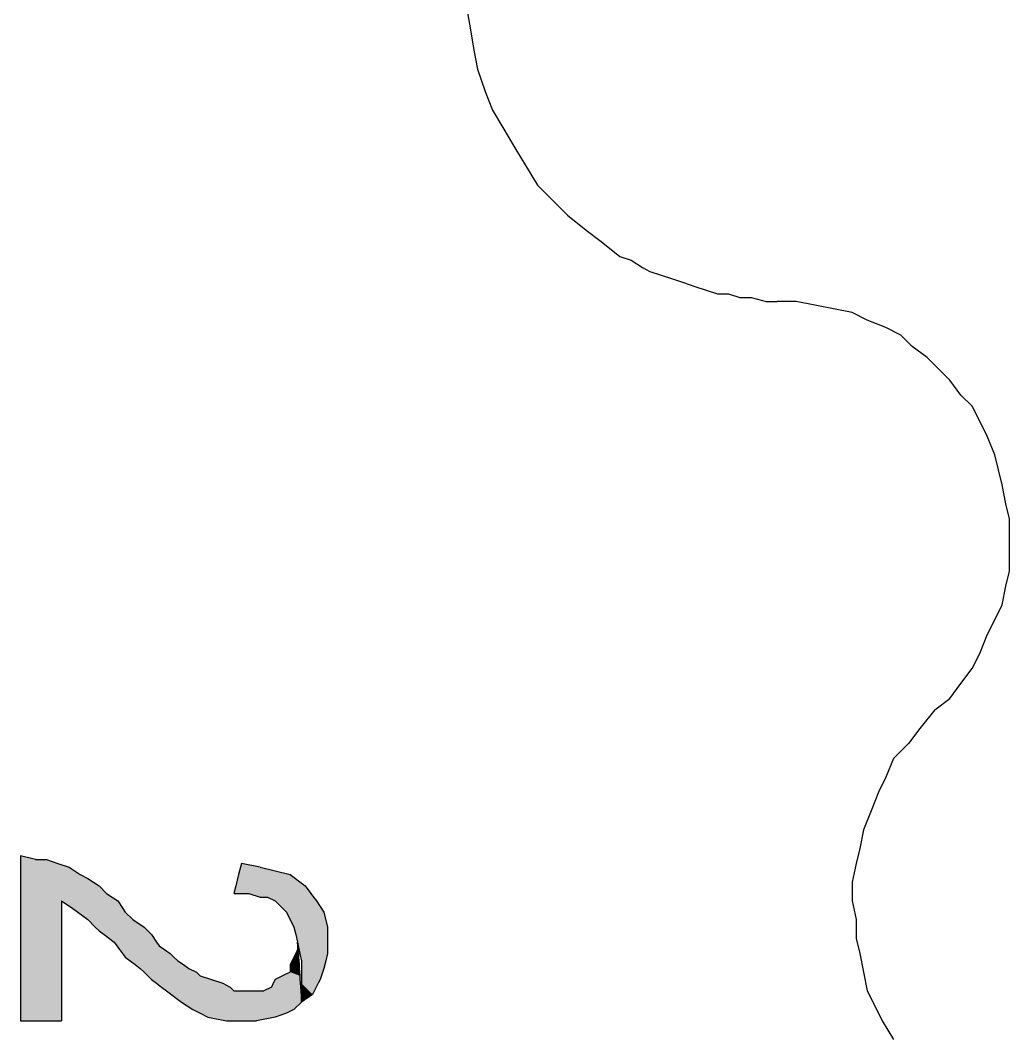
# Model space of a CAD drawing. Extents: x -1063 to 1100, y -467 to 441.
# Drawn here: x 995.8 to 1039.8, y -237.33 to -192.08 of the extents above; entities that cross this region are included whole.
import ezdxf

# ---------------------------------------------------------------- set-up
doc = ezdxf.new("R2010")
doc.units = 0
doc.layers.add('H', color=7, linetype='CONTINUOUS')
doc.layers.add('P', color=250, linetype='CONTINUOUS')

# ---------------------------------------------------------------- blocks, each defined once
blk = doc.blocks.new('*U446')
at = {"layer": 'H', "color": 0, "linetype": 'CONTINUOUS'}
for p, q in [((995.798, -229.251), (995.798, -229.417)), ((996.465, -229.417), (995.798, -229.251)), ((995.798, -229.417), (995.798, -229.584)), ((996.465, -229.417), (996.965, -229.417)), ((996.965, -229.417), (997.465, -229.584)), ((995.798, -229.584), (995.798, -229.751)), ((995.798, -229.751), (995.798, -230.084)), ((997.465, -229.584), (997.965, -229.751)), ((997.965, -229.751), (998.465, -230.084)), ((995.798, -230.084), (995.798, -230.251)), ((995.798, -230.251), (995.798, -230.584)), ((998.465, -230.084), (998.798, -230.251)), ((998.798, -230.251), (999.298, -230.584)), ((995.798, -230.584), (995.798, -230.917)), ((999.298, -230.584), (999.632, -230.917)), ((995.798, -230.917), (995.798, -231.251)), ((999.632, -230.917), (1000.132, -231.251)), ((995.798, -231.251), (995.798, -231.584)), ((995.798, -231.584), (995.798, -231.751)), ((997.632, -231.251), (997.632, -231.584)), ((997.632, -231.251), (998.132, -231.584)), ((997.632, -231.584), (997.632, -231.751)), ((998.132, -231.584), (998.354, -231.751)), ((1000.132, -231.251), (1000.354, -231.584)), ((1000.354, -231.584), (1000.465, -231.751)), ((995.798, -231.751), (995.798, -232.084)), ((995.798, -232.084), (995.798, -232.417)), ((997.632, -231.751), (997.632, -232.084)), ((997.632, -232.084), (997.632, -232.417)), ((998.354, -231.751), (998.798, -232.084)), ((998.798, -232.084), (999.132, -232.417)), ((1000.465, -231.751), (1000.798, -232.084)), ((1000.798, -232.084), (1001.298, -232.417)), ((995.798, -232.417), (995.798, -232.584)), ((995.798, -232.584), (995.798, -232.751)), ((997.632, -232.417), (997.632, -232.584)), ((997.632, -232.584), (997.632, -232.751)), ((999.132, -232.417), (999.298, -232.584)), ((999.298, -232.584), (999.521, -232.751)), ((1001.298, -232.417), (1001.465, -232.584)), ((1001.465, -232.584), (1001.632, -232.751)), ((995.798, -232.751), (995.798, -233.084)), ((997.632, -232.751), (997.632, -233.084)), ((999.521, -232.751), (999.965, -233.084)), ((1001.632, -232.751), (1001.854, -233.084)), ((995.798, -233.084), (995.798, -233.251)), ((995.798, -233.251), (995.798, -233.417)), ((995.798, -233.417), (995.798, -233.584)), ((997.632, -233.084), (997.632, -233.251)), ((997.632, -233.251), (997.632, -233.417)), ((997.632, -233.417), (997.632, -233.584)), ((999.965, -233.084), (1000.09, -233.251)), ((1000.09, -233.251), (1000.215, -233.417)), ((1000.215, -233.417), (1000.34, -233.584)), ((1001.854, -233.084), (1001.965, -233.251)), ((1001.965, -233.251), (1002.215, -233.417)), ((1002.215, -233.417), (1002.465, -233.584)), ((1008.132, -233.417), (1008.048, -233.584)), ((1008.132, -233.084), (1008.132, -233.251)), ((1008.142, -233.251), (1008.132, -233.084)), ((1008.132, -233.251), (1008.132, -233.417)), ((1008.142, -233.251), (1008.153, -233.417)), ((1008.153, -233.417), (1008.163, -233.584)), ((995.798, -233.584), (995.798, -233.751)), ((995.798, -233.751), (995.798, -233.917)), ((995.798, -233.917), (995.798, -234.084)), ((997.632, -233.584), (997.632, -233.751)), ((997.632, -233.751), (997.632, -233.917)), ((997.632, -233.917), (997.632, -234.084)), ((1000.34, -233.584), (1000.465, -233.751)), ((1000.465, -233.751), (1000.687, -233.917)), ((1000.687, -233.917), (1000.909, -234.084)), ((1002.465, -233.584), (1002.632, -233.751)), ((1002.632, -233.751), (1002.798, -233.917)), ((1002.798, -233.917), (1003.048, -234.084)), ((1007.882, -233.917), (1007.798, -234.084)), ((1007.965, -233.751), (1007.882, -233.917)), ((1008.048, -233.584), (1007.965, -233.751)), ((1008.163, -233.584), (1008.173, -233.751)), ((1008.173, -233.751), (1008.184, -233.917)), ((1008.184, -233.917), (1008.194, -234.084)), ((995.798, -234.084), (995.798, -234.251)), ((995.798, -234.251), (995.798, -234.417)), ((997.632, -234.084), (997.632, -234.251)), ((997.632, -234.251), (997.632, -234.417)), ((1000.909, -234.084), (1001.132, -234.251)), ((1001.132, -234.251), (1001.298, -234.417)), ((1003.048, -234.084), (1003.298, -234.251)), ((1003.298, -234.251), (1003.632, -234.417)), ((1007.798, -234.084), (1007.798, -234.251)), ((1007.798, -234.251), (1007.798, -234.417)), ((1008.194, -234.084), (1008.205, -234.251)), ((1008.205, -234.251), (1008.215, -234.417)), ((995.798, -234.417), (995.798, -234.584)), ((995.798, -234.584), (995.798, -234.751)), ((995.798, -234.751), (995.798, -234.917)), ((997.632, -234.417), (997.632, -234.584)), ((997.632, -234.584), (997.632, -234.751)), ((997.632, -234.751), (997.632, -234.917)), ((1001.298, -234.417), (1001.465, -234.584)), ((1001.465, -234.584), (1001.632, -234.751)), ((1001.632, -234.751), (1001.854, -234.917)), ((1003.632, -234.417), (1003.798, -234.584)), ((1003.798, -234.584), (1004.298, -234.751)), ((1004.298, -234.751), (1004.798, -234.917)), ((1007.132, -234.751), (1007.048, -234.917)), ((1007.465, -234.584), (1007.132, -234.751)), ((1007.798, -234.417), (1007.465, -234.584)), ((1008.215, -234.417), (1008.225, -234.584)), ((1008.225, -234.584), (1008.236, -234.751)), ((1008.236, -234.751), (1008.246, -234.917)), ((995.798, -234.917), (995.798, -235.084)), ((995.798, -235.084), (995.798, -235.251)), ((995.798, -235.251), (995.798, -235.751)), ((997.632, -234.917), (997.632, -235.084)), ((997.632, -235.084), (997.632, -235.251)), ((997.632, -235.251), (997.632, -235.751)), ((1001.854, -234.917), (1002.076, -235.084)), ((1002.076, -235.084), (1002.298, -235.251)), ((1002.298, -235.251), (1002.965, -235.751)), ((1004.798, -234.917), (1005.132, -235.084)), ((1005.132, -235.084), (1005.298, -235.251)), ((1005.298, -235.251), (1005.798, -235.251)), ((1005.798, -235.251), (1006.632, -235.251)), ((1006.965, -235.084), (1006.632, -235.251)), ((1007.048, -234.917), (1006.965, -235.084)), ((1008.246, -234.917), (1008.257, -235.084)), ((1008.257, -235.084), (1008.267, -235.251)), ((1008.267, -235.251), (1008.298, -235.751)), ((995.798, -235.751), (995.798, -236.084)), ((997.632, -235.751), (997.632, -236.084)), ((1002.965, -235.751), (1003.465, -236.084)), ((1008.298, -235.751), (1007.965, -236.084)), ((995.798, -236.084), (995.798, -236.251)), ((997.632, -236.084), (997.632, -236.251)), ((1003.465, -236.084), (1003.798, -236.251)), ((1007.965, -236.084), (1007.632, -236.251)), ((995.798, -236.251), (995.798, -236.417)), ((995.798, -236.417), (995.798, -236.584)), ((995.798, -236.584), (997.632, -236.584)), ((997.632, -236.251), (997.632, -236.417)), ((997.632, -236.417), (997.632, -236.584)), ((1003.798, -236.251), (1004.132, -236.417)), ((1004.132, -236.417), (1004.965, -236.584)), ((1004.965, -236.584), (1005.632, -236.584)), ((1005.632, -236.584), (1006.298, -236.584)), ((1007.132, -236.417), (1006.298, -236.584)), ((1007.632, -236.251), (1007.132, -236.417))]:
    blk.add_line(p, q, dxfattribs=at)
for points in [[(995.798, -229.251), (995.798, -229.417), (996.465, -229.417)], [(995.798, -229.417), (995.798, -229.584), (997.465, -229.584)], [(996.465, -229.417), (996.465, -229.417), (996.965, -229.417)], [(995.798, -229.584), (995.798, -229.751), (997.965, -229.751)], [(995.798, -229.751), (995.798, -230.084), (998.465, -230.084)], [(995.798, -230.084), (995.798, -230.251), (998.798, -230.251)], [(995.798, -230.251), (995.798, -230.584), (999.298, -230.584)], [(995.798, -230.584), (995.798, -230.917), (999.632, -230.917)], [(995.798, -230.917), (995.798, -231.251), (1000.132, -231.251)], [(995.798, -231.251), (995.798, -231.584), (997.632, -231.584)], [(995.798, -231.584), (995.798, -231.751), (997.632, -231.751)], [(997.632, -231.251), (998.132, -231.584), (1000.354, -231.584)], [(998.132, -231.584), (998.354, -231.751), (1000.465, -231.751)], [(995.798, -231.751), (995.798, -232.084), (997.632, -232.084)], [(995.798, -232.084), (995.798, -232.417), (997.632, -232.417)], [(998.354, -231.751), (998.798, -232.084), (1000.798, -232.084)], [(998.798, -232.084), (999.132, -232.417), (1001.298, -232.417)], [(995.798, -232.417), (995.798, -232.584), (997.632, -232.584)], [(995.798, -232.584), (995.798, -232.751), (997.632, -232.751)], [(999.132, -232.417), (999.298, -232.584), (1001.465, -232.584)], [(999.298, -232.584), (999.521, -232.751), (1001.632, -232.751)], [(995.798, -232.751), (995.798, -233.084), (997.632, -233.084)], [(999.521, -232.751), (999.965, -233.084), (1001.854, -233.084)], [(995.798, -233.084), (995.798, -233.251), (997.632, -233.251)], [(995.798, -233.251), (995.798, -233.417), (997.632, -233.417)], [(995.798, -233.417), (995.798, -233.584), (997.632, -233.584)], [(999.965, -233.084), (1000.09, -233.251), (1001.965, -233.251)], [(1000.09, -233.251), (1000.215, -233.417), (1002.215, -233.417)], [(1000.215, -233.417), (1000.34, -233.584), (1002.465, -233.584)], [(1008.132, -233.417), (1008.048, -233.584), (1008.163, -233.584)], [(1008.132, -233.084), (1008.132, -233.251), (1008.142, -233.251)], [(1008.132, -233.251), (1008.132, -233.417), (1008.153, -233.417)], [(995.798, -233.584), (995.798, -233.751), (997.632, -233.751)], [(995.798, -233.751), (995.798, -233.917), (997.632, -233.917)], [(995.798, -233.917), (995.798, -234.084), (997.632, -234.084)], [(1000.34, -233.584), (1000.465, -233.751), (1002.632, -233.751)], [(1000.465, -233.751), (1000.687, -233.917), (1002.798, -233.917)], [(1000.687, -233.917), (1000.909, -234.084), (1003.048, -234.084)], [(1007.882, -233.917), (1007.798, -234.084), (1008.194, -234.084)], [(1007.965, -233.751), (1007.882, -233.917), (1008.184, -233.917)], [(1008.048, -233.584), (1007.965, -233.751), (1008.173, -233.751)], [(995.798, -234.084), (995.798, -234.251), (997.632, -234.251)], [(995.798, -234.251), (995.798, -234.417), (997.632, -234.417)], [(1000.909, -234.084), (1001.132, -234.251), (1003.298, -234.251)], [(1001.132, -234.251), (1001.298, -234.417), (1003.632, -234.417)], [(1007.798, -234.084), (1007.798, -234.251), (1008.205, -234.251)], [(1007.798, -234.251), (1007.798, -234.417), (1008.215, -234.417)], [(995.798, -234.417), (995.798, -234.584), (997.632, -234.584)], [(995.798, -234.584), (995.798, -234.751), (997.632, -234.751)], [(995.798, -234.751), (995.798, -234.917), (997.632, -234.917)], [(1001.298, -234.417), (1001.465, -234.584), (1003.798, -234.584)], [(1001.465, -234.584), (1001.632, -234.751), (1004.298, -234.751)], [(1001.632, -234.751), (1001.854, -234.917), (1004.798, -234.917)], [(1007.132, -234.751), (1007.048, -234.917), (1008.246, -234.917)], [(1007.465, -234.584), (1007.132, -234.751), (1008.236, -234.751)], [(1007.798, -234.417), (1007.465, -234.584), (1008.225, -234.584)], [(995.798, -234.917), (995.798, -235.084), (997.632, -235.084)], [(995.798, -235.084), (995.798, -235.251), (997.632, -235.251)], [(995.798, -235.251), (995.798, -235.751), (997.632, -235.751)], [(1001.854, -234.917), (1002.076, -235.084), (1005.132, -235.084)], [(1002.076, -235.084), (1002.298, -235.251), (1005.298, -235.251)], [(1002.298, -235.251), (1002.965, -235.751), (1008.298, -235.751)], [(1005.298, -235.251), (1005.298, -235.251), (1005.798, -235.251)], [(1005.798, -235.251), (1005.798, -235.251), (1006.632, -235.251)], [(1006.965, -235.084), (1006.632, -235.251), (1008.267, -235.251)], [(1007.048, -234.917), (1006.965, -235.084), (1008.257, -235.084)], [(995.798, -235.751), (995.798, -236.084), (997.632, -236.084)], [(1002.965, -235.751), (1003.465, -236.084), (1007.965, -236.084)], [(995.798, -236.084), (995.798, -236.251), (997.632, -236.251)], [(1003.465, -236.084), (1003.798, -236.251), (1007.632, -236.251)], [(995.798, -236.251), (995.798, -236.417), (997.632, -236.417)], [(995.798, -236.417), (995.798, -236.584), (997.632, -236.584)], [(995.798, -236.584), (995.798, -236.584), (997.632, -236.584)], [(1003.798, -236.251), (1004.132, -236.417), (1007.132, -236.417)], [(1004.132, -236.417), (1004.965, -236.584), (1006.298, -236.584)], [(1004.965, -236.584), (1004.965, -236.584), (1005.632, -236.584)], [(1005.632, -236.584), (1005.632, -236.584), (1006.298, -236.584)]]:
    blk.add_solid(points, dxfattribs=at)
at = {"layer": 'H', "color": 0, "linetype": 'CONTINUOUS', "extrusion": (0, 0, -1)}
for points in [[(-995.798, -229.417), (-996.965, -229.417), (-997.465, -229.584)], [(-995.798, -229.584), (-997.465, -229.584), (-997.965, -229.751)], [(-995.798, -229.751), (-997.965, -229.751), (-998.465, -230.084)], [(-995.798, -230.084), (-998.465, -230.084), (-998.798, -230.251)], [(-995.798, -230.251), (-998.798, -230.251), (-999.298, -230.584)], [(-995.798, -230.584), (-999.298, -230.584), (-999.632, -230.917)], [(-995.798, -230.917), (-999.632, -230.917), (-1000.132, -231.251)], [(-995.798, -231.251), (-997.632, -231.251), (-997.632, -231.584)], [(-995.798, -231.584), (-997.632, -231.584), (-997.632, -231.751)], [(-997.632, -231.251), (-1000.132, -231.251), (-1000.354, -231.584)], [(-998.132, -231.584), (-1000.354, -231.584), (-1000.465, -231.751)], [(-995.798, -231.751), (-997.632, -231.751), (-997.632, -232.084)], [(-995.798, -232.084), (-997.632, -232.084), (-997.632, -232.417)], [(-998.354, -231.751), (-1000.465, -231.751), (-1000.798, -232.084)], [(-998.798, -232.084), (-1000.798, -232.084), (-1001.298, -232.417)], [(-995.798, -232.417), (-997.632, -232.417), (-997.632, -232.584)], [(-995.798, -232.584), (-997.632, -232.584), (-997.632, -232.751)], [(-999.132, -232.417), (-1001.298, -232.417), (-1001.465, -232.584)], [(-999.298, -232.584), (-1001.465, -232.584), (-1001.632, -232.751)], [(-995.798, -232.751), (-997.632, -232.751), (-997.632, -233.084)], [(-999.521, -232.751), (-1001.632, -232.751), (-1001.854, -233.084)], [(-995.798, -233.084), (-997.632, -233.084), (-997.632, -233.251)], [(-995.798, -233.251), (-997.632, -233.251), (-997.632, -233.417)], [(-995.798, -233.417), (-997.632, -233.417), (-997.632, -233.584)], [(-999.965, -233.084), (-1001.854, -233.084), (-1001.965, -233.251)], [(-1000.09, -233.251), (-1001.965, -233.251), (-1002.215, -233.417)], [(-1000.215, -233.417), (-1002.215, -233.417), (-1002.465, -233.584)], [(-1008.132, -233.251), (-1008.142, -233.251), (-1008.153, -233.417)], [(-1008.132, -233.417), (-1008.153, -233.417), (-1008.163, -233.584)], [(-995.798, -233.584), (-997.632, -233.584), (-997.632, -233.751)], [(-995.798, -233.751), (-997.632, -233.751), (-997.632, -233.917)], [(-995.798, -233.917), (-997.632, -233.917), (-997.632, -234.084)], [(-1000.34, -233.584), (-1002.465, -233.584), (-1002.632, -233.751)], [(-1000.465, -233.751), (-1002.632, -233.751), (-1002.798, -233.917)], [(-1000.687, -233.917), (-1002.798, -233.917), (-1003.048, -234.084)], [(-1007.882, -233.917), (-1008.184, -233.917), (-1008.194, -234.084)], [(-1007.965, -233.751), (-1008.173, -233.751), (-1008.184, -233.917)], [(-1008.048, -233.584), (-1008.163, -233.584), (-1008.173, -233.751)], [(-995.798, -234.084), (-997.632, -234.084), (-997.632, -234.251)], [(-995.798, -234.251), (-997.632, -234.251), (-997.632, -234.417)], [(-1000.909, -234.084), (-1003.048, -234.084), (-1003.298, -234.251)], [(-1001.132, -234.251), (-1003.298, -234.251), (-1003.632, -234.417)], [(-1007.798, -234.084), (-1008.194, -234.084), (-1008.205, -234.251)], [(-1007.798, -234.251), (-1008.205, -234.251), (-1008.215, -234.417)], [(-995.798, -234.417), (-997.632, -234.417), (-997.632, -234.584)], [(-995.798, -234.584), (-997.632, -234.584), (-997.632, -234.751)], [(-995.798, -234.751), (-997.632, -234.751), (-997.632, -234.917)], [(-1001.298, -234.417), (-1003.632, -234.417), (-1003.798, -234.584)], [(-1001.465, -234.584), (-1003.798, -234.584), (-1004.298, -234.751)], [(-1001.632, -234.751), (-1004.298, -234.751), (-1004.798, -234.917)], [(-1007.132, -234.751), (-1008.236, -234.751), (-1008.246, -234.917)], [(-1007.465, -234.584), (-1008.225, -234.584), (-1008.236, -234.751)], [(-1007.798, -234.417), (-1008.215, -234.417), (-1008.225, -234.584)], [(-995.798, -234.917), (-997.632, -234.917), (-997.632, -235.084)], [(-995.798, -235.084), (-997.632, -235.084), (-997.632, -235.251)], [(-995.798, -235.251), (-997.632, -235.251), (-997.632, -235.751)], [(-1001.854, -234.917), (-1004.798, -234.917), (-1005.132, -235.084)], [(-1002.076, -235.084), (-1005.132, -235.084), (-1005.298, -235.251)], [(-1002.298, -235.251), (-1008.267, -235.251), (-1008.298, -235.751)], [(-1006.965, -235.084), (-1008.257, -235.084), (-1008.267, -235.251)], [(-1007.048, -234.917), (-1008.246, -234.917), (-1008.257, -235.084)], [(-995.798, -235.751), (-997.632, -235.751), (-997.632, -236.084)], [(-1002.965, -235.751), (-1008.298, -235.751), (-1007.965, -236.084)], [(-995.798, -236.084), (-997.632, -236.084), (-997.632, -236.251)], [(-1003.465, -236.084), (-1007.965, -236.084), (-1007.632, -236.251)], [(-995.798, -236.251), (-997.632, -236.251), (-997.632, -236.417)], [(-995.798, -236.417), (-997.632, -236.417), (-997.632, -236.584)], [(-1003.798, -236.251), (-1007.632, -236.251), (-1007.132, -236.417)], [(-1004.132, -236.417), (-1007.132, -236.417), (-1006.298, -236.584)]]:
    blk.add_solid(points, dxfattribs=at)
blk = doc.blocks.new('*U447')
at = {"layer": 'H', "color": 0, "linetype": 'CONTINUOUS'}
for p, q in [((1005.59, -229.751), (1005.548, -229.917)), ((1005.632, -229.584), (1005.59, -229.751)), ((1006.465, -229.751), (1005.632, -229.584)), ((1006.465, -229.751), (1007.132, -229.917)), ((1005.507, -230.084), (1005.382, -230.584)), ((1005.548, -229.917), (1005.507, -230.084)), ((1007.132, -229.917), (1007.798, -230.084)), ((1007.798, -230.084), (1008.465, -230.584)), ((1005.382, -230.584), (1005.298, -230.917)), ((1008.465, -230.584), (1008.715, -230.917)), ((1005.298, -230.917), (1005.965, -230.917)), ((1005.965, -230.917), (1006.465, -231.084)), ((1006.465, -231.084), (1006.798, -231.084)), ((1006.798, -231.084), (1007.132, -231.251)), ((1008.715, -230.917), (1008.84, -231.084)), ((1008.84, -231.084), (1008.965, -231.251)), ((1007.132, -231.251), (1007.632, -231.751)), ((1008.965, -231.251), (1009.298, -231.751)), ((1007.632, -231.751), (1007.965, -232.417)), ((1009.298, -231.751), (1009.465, -232.417)), ((1007.965, -232.417), (1008.048, -232.751)), ((1009.465, -232.417), (1009.465, -232.751)), ((1008.048, -232.751), (1008.132, -233.084)), ((1009.465, -232.751), (1009.465, -233.084)), ((1008.132, -233.084), (1008.232, -233.584)), ((1009.465, -233.084), (1009.465, -233.584)), ((1008.232, -233.584), (1008.298, -233.917)), ((1008.298, -233.917), (1008.298, -234.251)), ((1009.382, -233.917), (1009.298, -234.251)), ((1009.465, -233.584), (1009.382, -233.917)), ((1008.298, -234.251), (1008.298, -234.751)), ((1009.298, -234.251), (1009.132, -234.751)), ((1008.298, -234.751), (1008.298, -234.917)), ((1009.132, -234.751), (1009.048, -234.917)), ((1008.298, -234.917), (1008.298, -235.417)), ((1009.048, -234.917), (1008.798, -235.417)), ((1008.798, -235.417), (1008.298, -235.751)), ((1008.298, -235.751), (1008.298, -235.417))]:
    blk.add_line(p, q, dxfattribs=at)
for points in [[(1005.59, -229.751), (1005.548, -229.917), (1007.132, -229.917)], [(1005.632, -229.584), (1005.59, -229.751), (1006.465, -229.751)], [(1005.507, -230.084), (1005.382, -230.584), (1008.465, -230.584)], [(1005.548, -229.917), (1005.507, -230.084), (1007.798, -230.084)], [(1005.382, -230.584), (1005.298, -230.917), (1008.715, -230.917)], [(1005.298, -230.917), (1005.298, -230.917), (1005.965, -230.917)], [(1005.965, -230.917), (1006.465, -231.084), (1008.84, -231.084)], [(1006.465, -231.084), (1006.465, -231.084), (1006.798, -231.084)], [(1006.798, -231.084), (1007.132, -231.251), (1008.965, -231.251)], [(1007.132, -231.251), (1007.632, -231.751), (1009.298, -231.751)], [(1007.632, -231.751), (1007.965, -232.417), (1009.465, -232.417)], [(1007.965, -232.417), (1008.048, -232.751), (1009.465, -232.751)], [(1008.048, -232.751), (1008.132, -233.084), (1009.465, -233.084)], [(1008.132, -233.084), (1008.232, -233.584), (1009.465, -233.584)], [(1008.232, -233.584), (1008.298, -233.917), (1009.382, -233.917)], [(1008.298, -233.917), (1008.298, -234.251), (1009.298, -234.251)], [(1008.298, -234.251), (1008.298, -234.751), (1009.132, -234.751)], [(1008.298, -234.751), (1008.298, -234.917), (1009.048, -234.917)], [(1008.298, -234.917), (1008.298, -235.417), (1008.798, -235.417)]]:
    blk.add_solid(points, dxfattribs=at)
at = {"layer": 'H', "color": 0, "linetype": 'CONTINUOUS', "extrusion": (0, 0, -1)}
for points in [[(-1005.59, -229.751), (-1006.465, -229.751), (-1007.132, -229.917)], [(-1005.507, -230.084), (-1007.798, -230.084), (-1008.465, -230.584)], [(-1005.548, -229.917), (-1007.132, -229.917), (-1007.798, -230.084)], [(-1005.382, -230.584), (-1008.465, -230.584), (-1008.715, -230.917)], [(-1005.965, -230.917), (-1008.715, -230.917), (-1008.84, -231.084)], [(-1006.798, -231.084), (-1008.84, -231.084), (-1008.965, -231.251)], [(-1007.132, -231.251), (-1008.965, -231.251), (-1009.298, -231.751)], [(-1007.632, -231.751), (-1009.298, -231.751), (-1009.465, -232.417)], [(-1007.965, -232.417), (-1009.465, -232.417), (-1009.465, -232.751)], [(-1008.048, -232.751), (-1009.465, -232.751), (-1009.465, -233.084)], [(-1008.132, -233.084), (-1009.465, -233.084), (-1009.465, -233.584)], [(-1008.232, -233.584), (-1009.465, -233.584), (-1009.382, -233.917)], [(-1008.298, -233.917), (-1009.382, -233.917), (-1009.298, -234.251)], [(-1008.298, -234.251), (-1009.298, -234.251), (-1009.132, -234.751)], [(-1008.298, -234.751), (-1009.132, -234.751), (-1009.048, -234.917)], [(-1008.298, -234.917), (-1009.048, -234.917), (-1008.798, -235.417)], [(-1008.298, -235.417), (-1008.798, -235.417), (-1008.298, -235.751)]]:
    blk.add_solid(points, dxfattribs=at)

msp = doc.modelspace()

# ---------------------------------------------------------------- linework, layer by layer
at = {"layer": 'P', "color": 0, "linetype": 'CONTINUOUS'}
for points in [[(1015.632, -191.417), (1015.798, -192.417), (1015.965, -193.417), (1016.132, -194.251), (1016.465, -195.251), (1016.798, -196.084), (1017.298, -196.917), (1017.798, -197.751), (1018.298, -198.584), (1018.798, -199.417), (1019.465, -200.084), (1020.132, -200.751), (1020.965, -201.417), (1021.632, -201.917), (1022.465, -202.584), (1022.965, -202.751), (1023.465, -203.084), (1023.798, -203.251), (1024.298, -203.417), (1024.798, -203.584), (1025.298, -203.751), (1025.798, -203.917), (1026.298, -204.084), (1026.798, -204.251), (1027.298, -204.251), (1027.798, -204.417), (1028.298, -204.417), (1028.965, -204.584), (1029.465, -204.584)], [(1036.465, -222.751), (1037.132, -222.251), (1037.632, -221.584), (1038.132, -220.917), (1038.465, -220.251), (1038.798, -219.417), (1039.132, -218.751), (1039.465, -218.084), (1039.632, -217.251), (1039.798, -216.584), (1039.798, -215.751), (1039.798, -215.084), (1039.798, -214.251), (1039.632, -213.584), (1039.465, -212.751), (1039.298, -212.084), (1039.132, -211.417), (1038.798, -210.584), (1038.465, -209.917), (1038.132, -209.251), (1037.632, -208.751), (1037.132, -208.084), (1036.632, -207.584), (1036.132, -207.084), (1035.465, -206.584), (1034.965, -206.084), (1034.298, -205.751), (1033.465, -205.417), (1032.798, -205.084), (1031.965, -204.917), (1031.132, -204.751), (1030.298, -204.584), (1029.465, -204.584)], [(1036.465, -222.751), (1035.798, -223.584), (1035.298, -224.251), (1034.632, -224.917), (1034.298, -225.751), (1033.965, -226.417), (1033.632, -227.251), (1033.298, -228.084), (1033.132, -228.917), (1032.965, -229.584), (1032.798, -230.417), (1032.798, -231.251), (1032.965, -232.084), (1032.965, -232.917), (1033.132, -233.584), (1033.298, -234.417), (1033.465, -235.251), (1033.798, -235.917), (1034.132, -236.584), (1034.632, -237.417)]]:
    msp.add_lwpolyline(points, dxfattribs=at)

# ---------------------------------------------------------------- block references
at = {"layer": 'H', "color": 0, "linetype": 'CONTINUOUS'}
for name in ['*U446', '*U447']:
    msp.add_blockref(name, (0, 0), dxfattribs=at)

doc.saveas('drawing.dxf')
